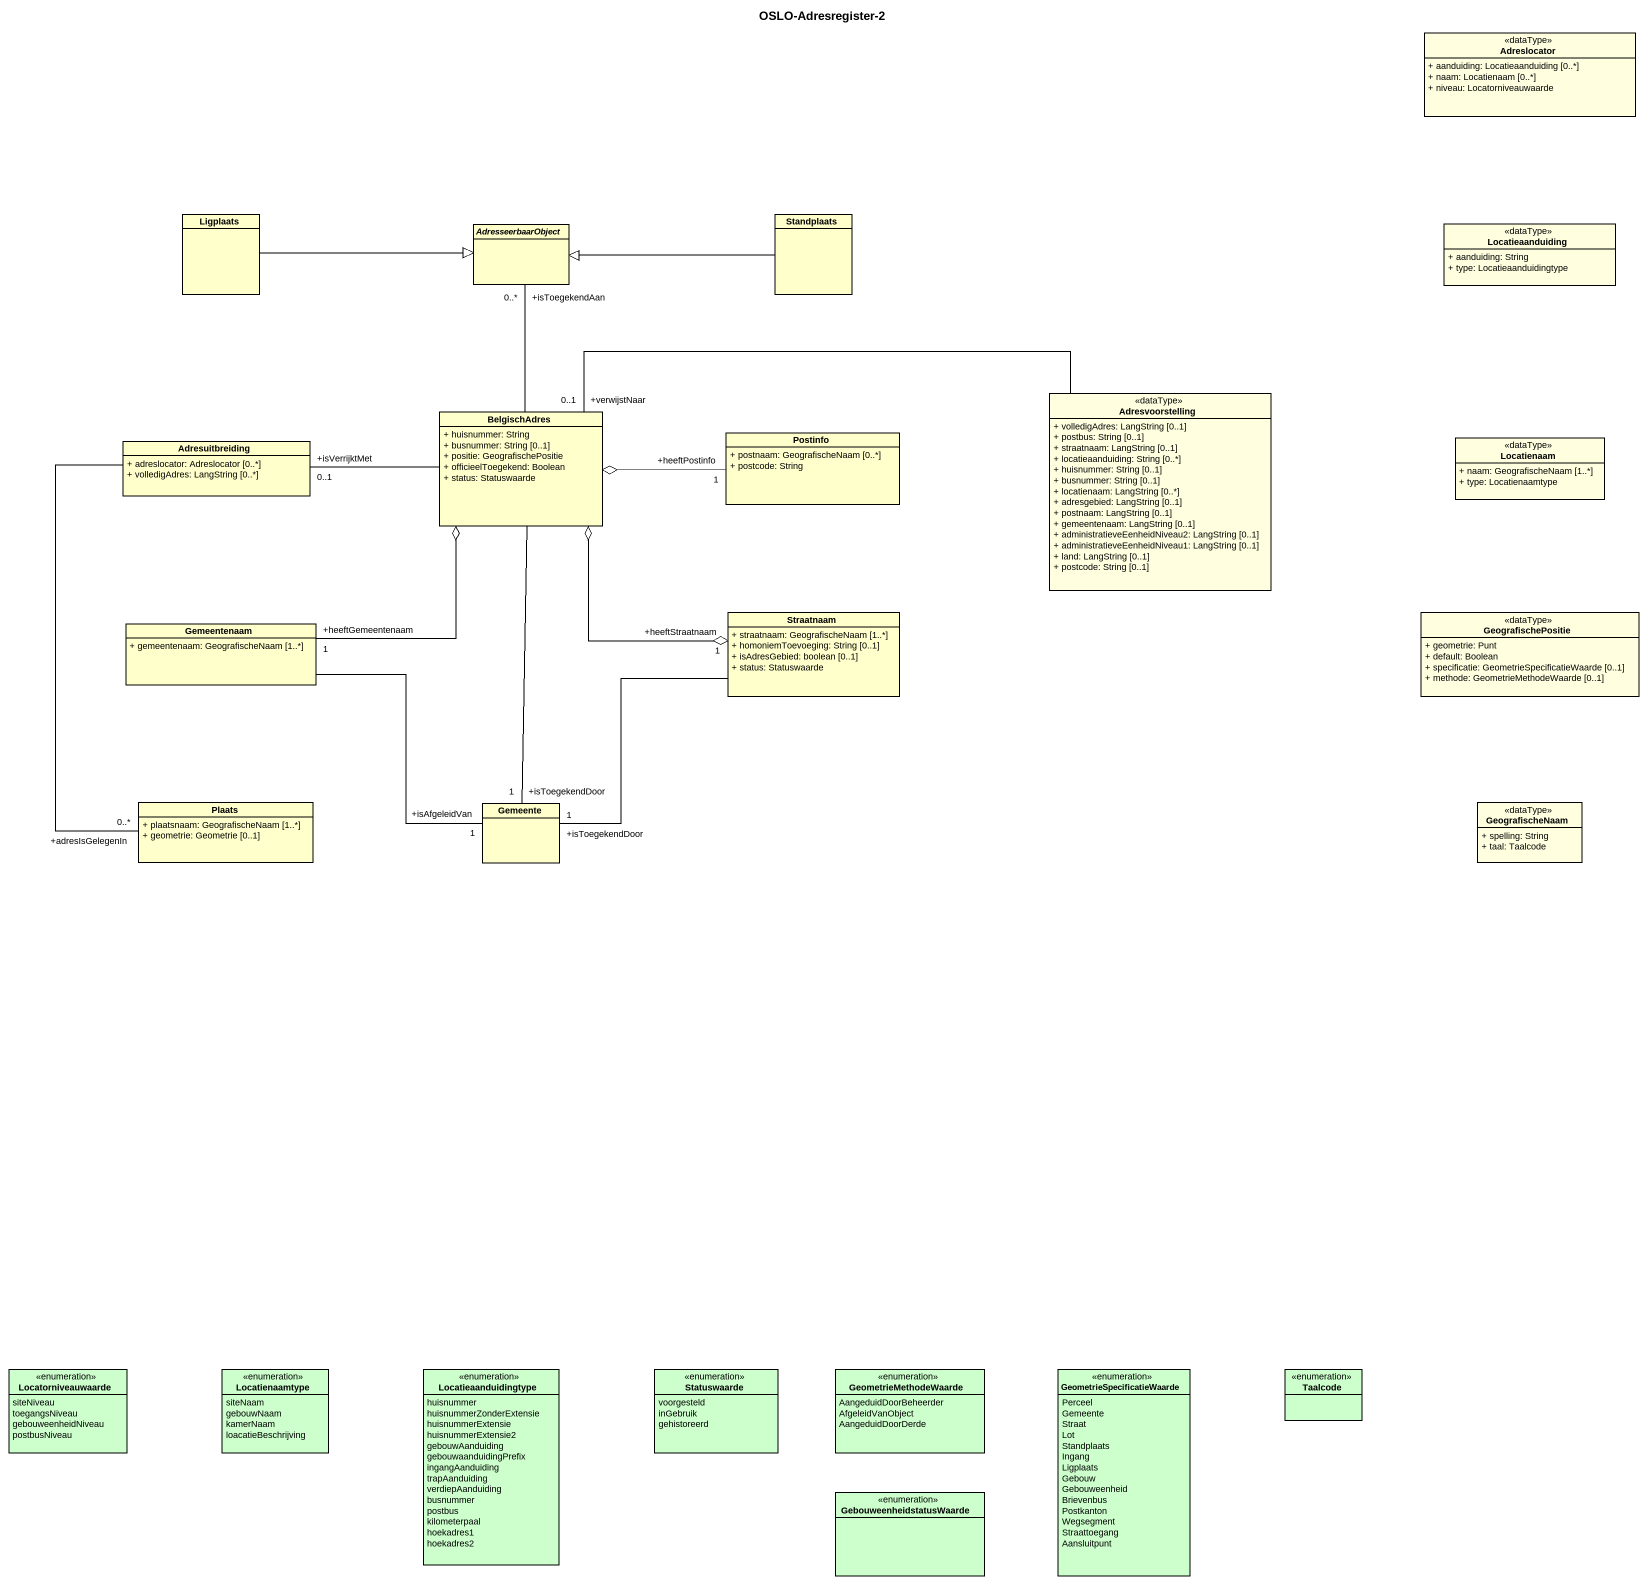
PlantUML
@startuml
title OSLO-Adresregister-2
hide circle
hide empty members
skinparam classAttributeIconSize 0
class Adreslocator <<dataType>> #FFFFE0 {
  + aanduiding: Locatieaanduiding [0..*]
  + naam: Locatienaam [0..*]
  + niveau: Locatorniveauwaarde
}
class Ligplaats
abstract class AdresseerbaarObject
class Standplaats
class Locatieaanduiding <<dataType>> #FFFFE0 {
  + aanduiding: String
  + type: Locatieaanduidingtype
}
class Adresvoorstelling <<dataType>> #FFFFE0 {
  + volledigAdres: LangString [0..1]
  + postbus: String [0..1]
  + straatnaam: LangString [0..1]
  + locatieaanduiding: String [0..*]
  + huisnummer: String [0..1]
  + busnummer: String [0..1]
  + locatienaam: LangString [0..*]
  + adresgebied: LangString [0..1]
  + postnaam: LangString [0..1]
  + gemeentenaam: LangString [0..1]
  + administratieveEenheidNiveau2: LangString [0..1]
  + administratieveEenheidNiveau1: LangString [0..1]
  + land: LangString [0..1]
  + postcode: String [0..1]
}
class BelgischAdres {
  + huisnummer: String
  + busnummer: String [0..1]
  + positie: GeografischePositie
  + officieelToegekend: Boolean
  + status: Statuswaarde
}
class Postinfo {
  + postnaam: GeografischeNaam [0..*]
  + postcode: String
}
class Adresuitbreiding {
  + adreslocator: Adreslocator [0..*]
  + volledigAdres: LangString [0..*]
}
class Locatienaam <<dataType>> #FFFFE0 {
  + naam: GeografischeNaam [1..*]
  + type: Locatienaamtype
}
class Gemeentenaam {
  + gemeentenaam: GeografischeNaam [1..*]
}
class Straatnaam {
  + straatnaam: GeografischeNaam [1..*]
  + homoniemToevoeging: String [0..1]
  + isAdresGebied: boolean [0..1]
  + status: Statuswaarde
}
class GeografischePositie <<dataType>> #FFFFE0 {
  + geometrie: Punt
  + default: Boolean
  + specificatie: GeometrieSpecificatieWaarde [0..1]
  + methode: GeometrieMethodeWaarde [0..1]
}
class Plaats {
  + plaatsnaam: GeografischeNaam [1..*]
  + geometrie: Geometrie [0..1]
}
class Gemeente
class GeografischeNaam <<dataType>> #FFFFE0 {
  + spelling: String
  + taal: Taalcode
}
enum Locatorniveauwaarde #CCFFCC {
  siteNiveau
  toegangsNiveau
  gebouweenheidNiveau
  postbusNiveau
}
enum Locatienaamtype #CCFFCC {
  siteNaam
  gebouwNaam
  kamerNaam
  loacatieBeschrijving
}
enum Locatieaanduidingtype #CCFFCC {
  huisnummer
  huisnummerZonderExtensie
  huisnummerExtensie
  huisnummerExtensie2
  gebouwAanduiding
  gebouwaanduidingPrefix
  ingangAanduiding
  trapAanduiding
  verdiepAanduiding
  busnummer
  postbus
  kilometerpaal
  hoekadres1
  hoekadres2
}
enum Statuswaarde #CCFFCC {
  voorgesteld
  inGebruik
  gehistoreerd
}
enum GeometrieMethodeWaarde #CCFFCC {
  AangeduidDoorBeheerder
  AfgeleidVanObject
  AangeduidDoorDerde
}
enum GeometrieSpecificatieWaarde #CCFFCC {
  Perceel
  Gemeente
  Straat
  Lot
  Standplaats
  Ingang
  Ligplaats
  Gebouw
  Gebouweenheid
  Brievenbus
  Postkanton
  Wegsegment
  Straattoegang
  Aansluitpunt
}
enum Taalcode #CCFFCC
enum GebouweenheidstatusWaarde #CCFFCC
Ligplaats -right-|> AdresseerbaarObject
Standplaats -left-|> AdresseerbaarObject
Adresvoorstelling -left- "+verwijstNaar\n0..1" BelgischAdres
BelgischAdres -up- "+isToegekendAan\n0..*" AdresseerbaarObject
BelgischAdres o-right- "+heeftPostinfo\n1" Postinfo
BelgischAdres -left- "+isVerrijktMet\n0..1" Adresuitbreiding
BelgischAdres o-- "+heeftGemeentenaam\n1" Gemeentenaam
BelgischAdres o--o "+heeftStraatnaam\n1" Straatnaam
BelgischAdres -- "+isToegekendDoor\n1" Gemeente
Adresuitbreiding -- "+adresIsGelegenIn\n0..*" Plaats
Gemeentenaam -right- "+isAfgeleidVan\n1" Gemeente
Straatnaam -- "+isToegekendDoor\n1" Gemeente
@enduml
